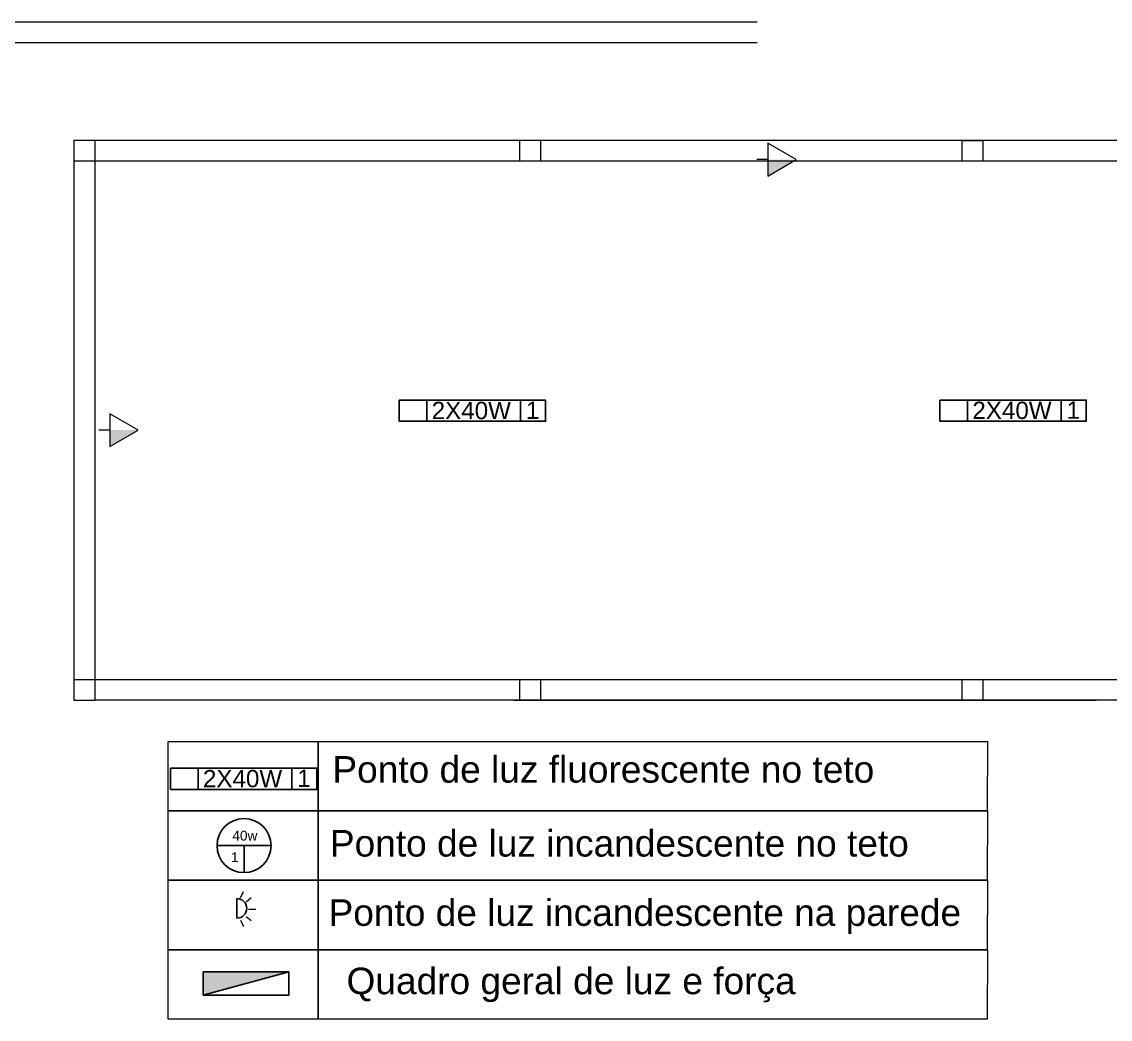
# Model space of a CAD drawing. Header units: metres. Extents: x 1628 to 1845, y 824 to 931.
# Drawn here: x 1832.43 to 1840.31, y 833.5 to 840.71 of the extents above; entities that cross this region are included whole.
import ezdxf

# ---------------------------------------------------------------- set-up
doc = ezdxf.new("R2010")
doc.units = ezdxf.units.M
doc.header["$LTSCALE"] = 0.15
doc.linetypes.add('CONTINUO', pattern=[0])
doc.layers.get('0').update_dxf_attribs({"lineweight": 0, "plot": 0})
doc.layers.add('1', color=1, linetype='Continuous')
doc.layers.add('Alvenaria', color=170, linetype='Continuous', lineweight=0)
doc.layers.add('Sistema elétrico', color=54, linetype='Continuous', lineweight=0)
doc.styles.add('Lunardi', font='arial.ttf', dxfattribs={"height": 0.15})

# ---------------------------------------------------------------- blocks, each defined once
blk = doc.blocks.new('PONTO DE LUZ NA PAREDE INCANDESCENTE')
at = {"layer": 'Sistema elétrico', "linetype": 'Continuous', "lineweight": -3}
blk.add_line((-0.193, 0), (0.193, 0), dxfattribs=at)
blk.add_arc((0, 0), 0.193, 0, 180, dxfattribs=at)

msp = doc.modelspace()

# ---------------------------------------------------------------- hatches: boundary and pattern name
at = {"layer": 'Sistema elétrico', "linetype": 'Continuous', "lineweight": -3}
msp.add_hatch(color=256, dxfattribs=at).paths.add_polyline_path([(1834.3628, 833.8432), (1833.744, 833.8432), (1833.744, 833.6745)])

# ---------------------------------------------------------------- linework, layer by layer
at = {"linetype": 'ByBlock'}
for p, q in [((1837.8272, 839.7173), (1837.7479, 839.7173)), ((1833.0674, 837.7607), (1832.9881, 837.7607))]:
    msp.add_line(p, q, dxfattribs=at)
for points in [[(1837.8272, 839.8361), (1837.8272, 839.5984), (1838.033, 839.7173)], [(1833.0674, 837.8795), (1833.0674, 837.6418), (1833.2733, 837.7607)]]:
    msp.add_lwpolyline(points, close=True, dxfattribs=at)
for points in [[(1838.033, 839.7173), (1837.8272, 839.7173), (1837.8272, 839.5984)], [(1833.2733, 837.7607), (1833.0674, 837.7607), (1833.0674, 837.6418)]]:
    msp.add_solid(points, dxfattribs=at)
at = {"layer": '1', "lineweight": 0}
for p, q in [((1833.4907, 835.5095), (1834.5747, 835.5095)), ((1833.4907, 835.007), (1833.4907, 835.5095)), ((1834.5747, 835.5095), (1834.5747, 835.007)), ((1834.5747, 835.5095), (1839.4163, 835.5095)), ((1834.5747, 835.007), (1834.5747, 835.5095)), ((1839.4163, 835.5095), (1839.4159, 835.007)), ((1834.5747, 835.007), (1833.4907, 835.007)), ((1833.4907, 835.007), (1834.5747, 835.007)), ((1833.4907, 834.5045), (1833.4907, 835.007)), ((1839.4159, 835.007), (1834.5747, 835.007)), ((1834.5747, 835.007), (1834.5747, 834.5045)), ((1834.5747, 835.007), (1839.4163, 835.007)), ((1834.5747, 834.5045), (1834.5747, 835.007)), ((1839.4163, 835.007), (1839.4159, 834.5045)), ((1834.5747, 834.5045), (1833.4907, 834.5045)), ((1833.4907, 834.5045), (1834.5747, 834.5045)), ((1833.4907, 834.0019), (1833.4907, 834.5045)), ((1839.4159, 834.5045), (1834.5747, 834.5045)), ((1834.5747, 834.5045), (1834.5747, 834.0019)), ((1834.5747, 834.5045), (1839.4163, 834.5045)), ((1834.5747, 834.0019), (1834.5747, 834.5045)), ((1839.4163, 834.5045), (1839.4159, 834.0019)), ((1834.5747, 834.0019), (1833.4907, 834.0019)), ((1833.4907, 834.0019), (1834.5747, 834.0019)), ((1833.4907, 833.4994), (1833.4907, 834.0019)), ((1839.4159, 834.0019), (1834.5747, 834.0019)), ((1834.5747, 834.0019), (1834.5747, 833.4994)), ((1834.5747, 834.0019), (1839.4163, 834.0019)), ((1834.5747, 833.4994), (1834.5747, 834.0019)), ((1839.4163, 834.0019), (1839.4159, 833.4994)), ((1834.5747, 833.4994), (1833.4907, 833.4994)), ((1839.4159, 833.4994), (1834.5747, 833.4994))]:
    msp.add_line(p, q, dxfattribs=at)
at = {"layer": 'Alvenaria', "linetype": 'CONTINUO', "ltscale": 10}
for p, q in [((1825.0219, 840.7145), (1837.7501, 840.7145)), ((1824.8719, 840.5645), (1837.7501, 840.5645))]:
    msp.add_line(p, q, dxfattribs=at)
at = {"layer": 'Alvenaria'}
for p, q in [((1840.0586, 839.8568), (1832.8087, 839.8568)), ((1832.8087, 839.8568), (1832.8087, 835.8068)), ((1832.9587, 839.8568), (1832.9587, 835.8068)), ((1844.0087, 839.8568), (1840.0586, 839.8568)), ((1840.0586, 839.7068), (1832.8087, 839.7068)), ((1842.0087, 839.7068), (1840.0586, 839.7068)), ((1832.8087, 835.9568), (1842.1587, 835.9568)), ((1832.8087, 835.8068), (1832.9587, 835.8068)), ((1835.9935, 835.8068), (1840.2041, 835.8068))]:
    msp.add_line(p, q, dxfattribs=at)
at = {"layer": 'Alvenaria', "ltscale": 10}
msp.add_line((1842.0087, 835.8068), (1832.9587, 835.8068), dxfattribs=at)
at = {"layer": 'Alvenaria'}
for points in [[(1836.034, 839.7068), (1836.034, 839.8568)], [(1836.184, 839.8568), (1836.184, 839.7068)], [(1836.034, 835.8068), (1836.034, 835.9568)], [(1836.184, 835.9568), (1836.184, 835.8068)], [(1839.2331, 835.8068), (1839.2331, 835.9568)], [(1839.3831, 835.9568), (1839.3831, 835.8068)]]:
    msp.add_lwpolyline(points, dxfattribs=at)
msp.add_lwpolyline([(1839.2331, 839.8568), (1839.3831, 839.8568), (1839.3831, 839.7068), (1839.2331, 839.7068)], close=True, dxfattribs=at)
at = {"layer": 'Sistema elétrico', "linetype": 'Continuous', "lineweight": -3}
for p, q in [((1835.3611, 837.9769), (1835.3611, 837.8246)), ((1836.0384, 837.9769), (1836.0384, 837.8246)), ((1839.2726, 837.978), (1839.2726, 837.8256)), ((1839.9499, 837.978), (1839.9499, 837.8256)), ((1833.7063, 835.3144), (1833.7063, 835.1621)), ((1834.3836, 835.3144), (1834.3836, 835.1621)), ((1834.3628, 833.8432), (1833.744, 833.6745))]:
    msp.add_line(p, q, dxfattribs=at)
at = {"layer": 'Sistema elétrico', "lineweight": -3}
for p, q in [((1833.8434, 834.7554), (1834.2344, 834.7554)), ((1834.0389, 834.7554), (1834.0389, 834.5614))]:
    msp.add_line(p, q, dxfattribs=at)
at = {"layer": 'Sistema elétrico', "lineweight": 0}
for p, q in [((1834.013, 834.377), (1834.0349, 834.423)), ((1834.0546, 834.3486), (1834.0897, 834.3792)), ((1834.0722, 834.296), (1834.1247, 834.296)), ((1834.013, 834.215), (1834.0349, 834.169)), ((1834.0546, 834.2435), (1834.0897, 834.2128))]:
    msp.add_line(p, q, dxfattribs=at)
at = {"layer": 'Sistema elétrico', "linetype": 'Continuous', "lineweight": -3}
for points in [[(1835.1621, 837.9769), (1836.2204, 837.9769), (1836.2204, 837.8246), (1835.1621, 837.8246)], [(1839.0736, 837.978), (1840.1319, 837.978), (1840.1319, 837.8256), (1839.0736, 837.8256)], [(1833.5074, 835.3144), (1834.5657, 835.3144), (1834.5657, 835.1621), (1833.5074, 835.1621)], [(1833.744, 833.8432), (1834.3628, 833.8432), (1834.3628, 833.6745), (1833.744, 833.6745)]]:
    msp.add_lwpolyline(points, close=True, dxfattribs=at)
at = {"layer": 'Sistema elétrico', "lineweight": -3}
msp.add_circle((1834.0389, 834.7554), 0.1955, dxfattribs=at)

# ---------------------------------------------------------------- block references
at = {"layer": 'Sistema elétrico', "linetype": 'Continuous', "lineweight": -3, "xscale": 0.3670487931084176, "yscale": 0.3670487931084176, "zscale": 0.3670487931084176, "rotation": 270}
msp.add_blockref('PONTO DE LUZ NA PAREDE INCANDESCENTE', (1833.9878, 834.3012), dxfattribs=at)

# ---------------------------------------------------------------- texts
at = {"layer": '1', "style": 'Lunardi'}
for s, p in [('Ponto de luz fluorescente no teto', (1834.6781, 835.2107)), ('Ponto de luz incandescente no teto', (1834.6599, 834.6761)), ('Ponto de luz incandescente na parede', (1834.6503, 834.1747)), ('Quadro geral de luz e força', (1834.7805, 833.6805))]:
    msp.add_text(s, height=0.191936, dxfattribs=at).set_placement(p)
at = {"layer": 'Sistema elétrico', "lineweight": 0, "attachment_point": 1, "style": 'Lunardi'}
for s, insert, char_height, width in [('2X40W', (1835.3964, 837.9652), 0.12517, 0.249288), ('1', (1836.0782, 837.9671), 0.1252, 0.249288), ('2X40W', (1839.3079, 837.9662), 0.12517, 0.249288), ('1', (1839.9897, 837.9681), 0.1252, 0.249288), ('2X40W', (1833.7416, 835.3027), 0.12517, 0.249288), ('1', (1834.4234, 835.3046), 0.1252, 0.249288), ('40w', (1833.9543, 834.8626), 0.07064, 0.140688), ('1', (1833.9441, 834.7069), 0.0706, 0.140688)]:
    msp.add_mtext(s, dxfattribs=dict(at, insert=insert, char_height=char_height, width=width))

doc.saveas('drawing.dxf')
